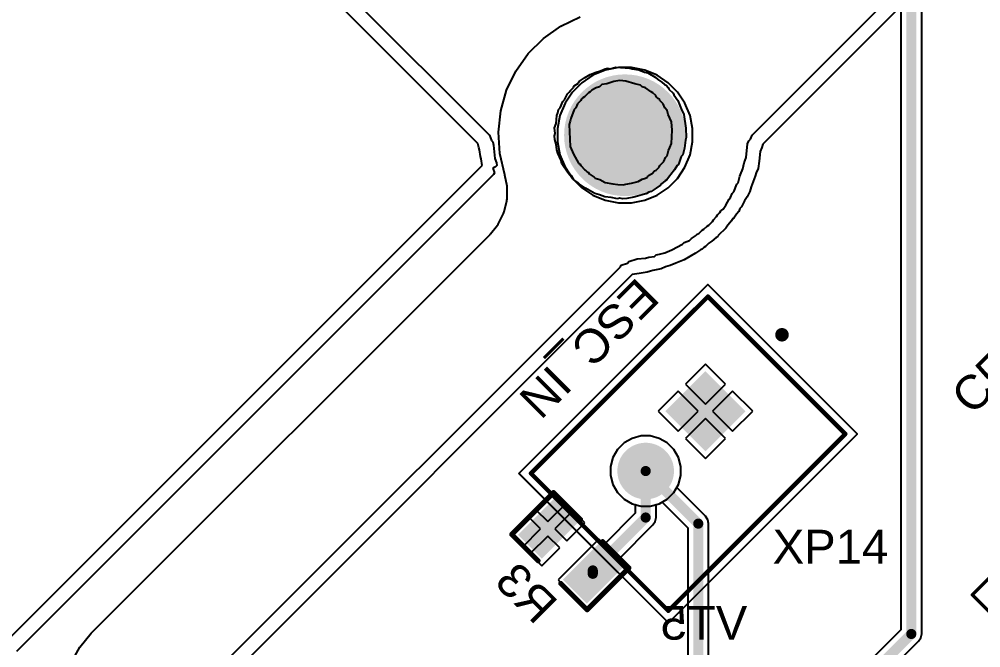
# Model space of a CAD drawing. Header units: millimetres. Extents: x 95 to 305, y 96 to 295.
# Drawn here: x 225.22 to 253.65, y 206.76 to 225.35 of the extents above; entities that cross this region are included whole.
import ezdxf

# ---------------------------------------------------------------- set-up
doc = ezdxf.new("R2010")
doc.units = ezdxf.units.MM
for name, color, linetype in [('BottomLayer', 5, 'Continuous'), ('BottomOverlay', 54, 'Continuous'), ('BottomPaste', 16, 'Continuous'), ('BottomSolder', 6, 'Continuous'), ('Mechanical13', 56, 'Continuous'), ('Mechanical15', 56, 'Continuous'), ('MultiLayer', 9, 'Continuous'), ('PadHoleLayer', 156, 'Continuous'), ('TopLayer', 1, 'Continuous'), ('TopOverlay', 2, 'Continuous'), ('TopSolder', 216, 'Continuous')]:
    doc.layers.add(name, color=color, linetype=linetype)
doc.styles.add('Arial', font='arial.ttf', dxfattribs={"height": 0.2})

# ---------------------------------------------------------------- blocks, each defined once
blk = doc.blocks.new('JST_XH_2_39')
at = {"layer": 'BottomLayer'}
blk.add_hatch(color=5, dxfattribs=at).paths.add_polyline_path([(-2.038, 0.263), (-0.463, 0.263), (-0.463, -1.313), (-2.038, -1.313)])
h = blk.add_hatch(color=5, dxfattribs=at)
edge = h.paths.add_edge_path()
edge.add_arc((1.25, -0.525), 0.787, 0, 360)
at = {"layer": 'BottomSolder'}
blk.add_hatch(color=6, dxfattribs=at).paths.add_polyline_path([(-2.088, 0.313), (-0.413, 0.313), (-0.413, -1.363), (-2.088, -1.363)])
h = blk.add_hatch(color=6, dxfattribs=at)
edge = h.paths.add_edge_path()
edge.add_arc((1.25, -0.525), 0.837, 0, 360)
at = {"layer": 'MultiLayer'}
h = blk.add_hatch(color=9, dxfattribs=at)
edge = h.paths.add_edge_path()
edge.add_arc((1.25, -0.525), 0.787, 0, 360)
at = {"layer": 'PadHoleLayer'}
h = blk.add_hatch(color=156, dxfattribs=at)
edge = h.paths.add_edge_path()
edge.add_arc((-1.25, -0.525), 0.525, 0, 360)
h = blk.add_hatch(color=156, dxfattribs=at)
edge = h.paths.add_edge_path()
edge.add_arc((1.25, -0.525), 0.525, 0, 360)
at = {"layer": 'TopLayer'}
blk.add_hatch(color=1, dxfattribs=at).paths.add_polyline_path([(-2.038, 0.263), (-0.463, 0.263), (-0.463, -1.313), (-2.038, -1.313)])
h = blk.add_hatch(color=1, dxfattribs=at)
edge = h.paths.add_edge_path()
edge.add_arc((1.25, -0.525), 0.787, 0, 360)
at = {"layer": 'TopSolder'}
blk.add_hatch(color=216, dxfattribs=at).paths.add_polyline_path([(-2.088, 0.313), (-0.413, 0.313), (-0.413, -1.363), (-2.088, -1.363)])
h = blk.add_hatch(color=216, dxfattribs=at)
edge = h.paths.add_edge_path()
edge.add_arc((1.25, -0.525), 0.837, 0, 360)
at = {"layer": 'Mechanical13', "const_width": 0.127}
for points in [[(-3.7, -2.875), (-3.7, 2.875)], [(3.7, 2.875), (-3.7, 2.875)], [(3.7, -2.875), (3.7, 2.875)], [(3.7, -2.875), (-3.7, -2.875)]]:
    blk.add_lwpolyline(points, dxfattribs=at)
at = {"layer": 'Mechanical13'}
for points, const_width in [([(-3.732, 2.875, 1), (-3.668, 2.875, 1)], 0.0635), ([(-3.732, 2.875, 1), (-3.668, 2.875, 1)], 0.0635), ([(3.668, 2.875, 1), (3.732, 2.875, 1)], 0.0635), ([(3.668, 2.875, 1), (3.732, 2.875, 1)], 0.0635), ([(-4.35, -0.525, 1), (-4.55, -0.525, 1)], 0.2), ([(-4.6, -0.525, 1), (-4.5, -0.525, 1)], 0.1), ([(-4.4, -0.525, 1), (-4.3, -0.525, 1)], 0.1), ([(-3.732, -2.875, 1), (-3.668, -2.875, 1)], 0.0635), ([(-3.732, -2.875, 1), (-3.668, -2.875, 1)], 0.0635), ([(3.668, -2.875, 1), (3.732, -2.875, 1)], 0.0635), ([(3.668, -2.875, 1), (3.732, -2.875, 1)], 0.0635)]:
    blk.add_lwpolyline(points, format="xyb", close=True, dxfattribs=dict(at, const_width=const_width))
at = {"layer": 'Mechanical15', "const_width": 0.05}
for points in [[(-3.95, -3.125), (-3.95, 3.125)], [(3.95, 3.125), (-3.95, 3.125)], [(3.95, -3.125), (3.95, 3.125)], [(3.95, -3.125), (-3.95, -3.125)]]:
    blk.add_lwpolyline(points, dxfattribs=at)
at = {"layer": 'Mechanical15', "const_width": 0.025}
for points in [[(-3.962, 3.125, 1), (-3.938, 3.125, 1)], [(-3.962, 3.125, 1), (-3.938, 3.125, 1)], [(3.938, 3.125, 1), (3.962, 3.125, 1)], [(3.938, 3.125, 1), (3.962, 3.125, 1)], [(-3.962, -3.125, 1), (-3.938, -3.125, 1)], [(-3.962, -3.125, 1), (-3.938, -3.125, 1)], [(3.938, -3.125, 1), (3.962, -3.125, 1)], [(3.938, -3.125, 1), (3.962, -3.125, 1)]]:
    blk.add_lwpolyline(points, format="xyb", close=True, dxfattribs=at)
at = {"layer": 'TopOverlay', "const_width": 0.127}
for points in [[(-3.7, -2.875), (-3.7, 2.875)], [(3.7, 2.875), (-3.7, 2.875)], [(3.7, -2.875), (3.7, 2.875)], [(3.7, -2.875), (-3.7, -2.875)]]:
    blk.add_lwpolyline(points, dxfattribs=at)
at = {"layer": 'TopOverlay'}
for points, const_width in [([(-3.732, 2.875, 1), (-3.668, 2.875, 1)], 0.0635), ([(-3.732, 2.875, 1), (-3.668, 2.875, 1)], 0.0635), ([(3.668, 2.875, 1), (3.732, 2.875, 1)], 0.0635), ([(3.668, 2.875, 1), (3.732, 2.875, 1)], 0.0635), ([(-4.35, -0.525, 1), (-4.55, -0.525, 1)], 0.2), ([(-4.6, -0.525, 1), (-4.5, -0.525, 1)], 0.1), ([(-4.4, -0.525, 1), (-4.3, -0.525, 1)], 0.1), ([(-3.732, -2.875, 1), (-3.668, -2.875, 1)], 0.0635), ([(-3.732, -2.875, 1), (-3.668, -2.875, 1)], 0.0635), ([(3.668, -2.875, 1), (3.732, -2.875, 1)], 0.0635), ([(3.668, -2.875, 1), (3.732, -2.875, 1)], 0.0635)]:
    blk.add_lwpolyline(points, format="xyb", close=True, dxfattribs=dict(at, const_width=const_width))
blk = doc.blocks.new('RES0805_B_131')
at = {"layer": 'BottomLayer'}
for points in [[(-1.388, 0.719), (-0.488, 0.719), (-0.488, -0.678), (-1.388, -0.678)], [(0.492, 0.719), (1.392, 0.719), (1.392, -0.678), (0.492, -0.678)]]:
    blk.add_hatch(color=5, dxfattribs=at).paths.add_polyline_path(points)
at = {"layer": 'BottomPaste'}
for points in [[(-1.388, 0.719), (-0.488, 0.719), (-0.488, -0.678), (-1.388, -0.678)], [(0.492, 0.719), (1.392, 0.719), (1.392, -0.678), (0.492, -0.678)]]:
    blk.add_hatch(color=16, dxfattribs=at).paths.add_polyline_path(points)
at = {"layer": 'BottomSolder'}
for points in [[(-1.438, 0.769), (-0.438, 0.769), (-0.438, -0.728), (-1.438, -0.728)], [(0.442, 0.769), (1.442, 0.769), (1.442, -0.728), (0.442, -0.728)]]:
    blk.add_hatch(color=6, dxfattribs=at).paths.add_polyline_path(points)
at = {"layer": 'BottomOverlay', "const_width": 0.15}
for points in [[(-1.575, 0.9), (-0.45, 0.9)], [(-1.575, -0.825), (-1.575, 0.875)], [(0.475, 0.9), (1.575, 0.9)], [(1.575, -0.825), (1.575, 0.875)], [(-1.575, -0.85), (-0.475, -0.85)], [(0.475, -0.85), (1.575, -0.85)]]:
    blk.add_lwpolyline(points, dxfattribs=at)
at = {"layer": 'BottomOverlay', "const_width": 0.075}
for points in [[(-1.613, 0.9, 1), (-1.538, 0.9, 1)], [(-1.613, 0.875, 1), (-1.538, 0.875, 1)], [(-0.487, 0.9, 1), (-0.412, 0.9, 1)], [(0.437, 0.9, 1), (0.513, 0.9, 1)], [(1.538, 0.9, 1), (1.613, 0.9, 1)], [(1.538, 0.875, 1), (1.613, 0.875, 1)], [(-1.613, -0.825, 1), (-1.538, -0.825, 1)], [(-1.613, -0.85, 1), (-1.538, -0.85, 1)], [(-0.513, -0.85, 1), (-0.437, -0.85, 1)], [(0.437, -0.85, 1), (0.513, -0.85, 1)], [(1.538, -0.825, 1), (1.613, -0.825, 1)], [(1.538, -0.85, 1), (1.613, -0.85, 1)]]:
    blk.add_lwpolyline(points, format="xyb", close=True, dxfattribs=at)
blk = doc.blocks.new('HC_05_197')
at = {"layer": 'Mechanical15', "const_width": 0.1}
for points in [[(-8.386, -14.713), (-8.386, 15.287)], [(-8.386, -14.713), (8.114, -14.713)]]:
    blk.add_lwpolyline(points, dxfattribs=at)
at = {"layer": 'Mechanical15', "const_width": 0.05}
blk.add_lwpolyline([(-8.411, -14.713, 1), (-8.361, -14.713, 1)], format="xyb", close=True, dxfattribs=at)
blk.add_lwpolyline([(-8.411, -14.713, 1), (-8.361, -14.713, 1)], format="xyb", close=True, dxfattribs=at)

msp = doc.modelspace()

# ---------------------------------------------------------------- hatches: boundary and pattern name
at = {"layer": 'BottomLayer'}
h = msp.add_hatch(color=5, dxfattribs=at)
edge = h.paths.add_edge_path()
edge.add_arc((243.133, 221.92), 1.75, 0, 360)
at = {"layer": 'BottomSolder'}
h = msp.add_hatch(color=6, dxfattribs=at)
edge = h.paths.add_edge_path()
edge.add_arc((243.133, 221.92), 1.8, 0, 360)
at = {"layer": 'MultiLayer'}
h = msp.add_hatch(color=9, dxfattribs=at)
edge = h.paths.add_edge_path()
edge.add_arc((243.133, 221.92), 1.75, 0, 360)
at = {"layer": 'PadHoleLayer'}
h = msp.add_hatch(color=156, dxfattribs=at)
edge = h.paths.add_edge_path()
edge.add_arc((243.133, 221.92), 1.75, 0, 360)
at = {"layer": 'TopLayer'}
h = msp.add_hatch(color=1, dxfattribs=at)
edge = h.paths.add_edge_path()
edge.add_arc((243.133, 221.92), 1.75, 0, 360)
at = {"layer": 'TopSolder'}
h = msp.add_hatch(color=216, dxfattribs=at)
edge = h.paths.add_edge_path()
edge.add_arc((243.133, 221.92), 1.8, 0, 360)

# ---------------------------------------------------------------- linework, layer by layer
at = {"layer": 'BottomLayer'}
for p, q in [((241.235, 225.147), (241.805, 225.421)), ((240.719, 224.782), (241.235, 225.147)), ((240.272, 224.335), (240.719, 224.782)), ((239.906, 223.819), (240.272, 224.335)), ((239.633, 223.249), (239.906, 223.819)), ((242.55, 223.843), (242.186, 223.693)), ((242.937, 223.92), (242.55, 223.843)), ((243.33, 223.92), (242.937, 223.92)), ((243.717, 223.843), (243.33, 223.92)), ((244.081, 223.693), (243.717, 223.843)), ((241.859, 223.474), (241.58, 223.195)), ((242.186, 223.693), (241.859, 223.474)), ((244.408, 223.474), (244.081, 223.693)), ((244.687, 223.195), (244.408, 223.474)), ((239.459, 222.641), (239.633, 223.249)), ((241.58, 223.195), (241.361, 222.868)), ((244.906, 222.868), (244.687, 223.195)), ((239.39, 222.012), (239.459, 222.641)), ((241.361, 222.868), (241.21, 222.504)), ((245.057, 222.504), (244.906, 222.868)), ((241.21, 222.504), (241.133, 222.117)), ((245.133, 222.117), (245.057, 222.504)), ((241.133, 222.117), (241.133, 221.723)), ((245.133, 221.723), (245.133, 222.117)), ((239.428, 221.381), (239.39, 222.012)), ((241.133, 221.723), (241.21, 221.337)), ((245.057, 221.337), (245.133, 221.723)), ((239.577, 220.744), (239.428, 221.381)), ((241.21, 221.337), (241.361, 220.973)), ((244.906, 220.973), (245.057, 221.337)), ((241.361, 220.973), (241.58, 220.645)), ((244.687, 220.645), (244.906, 220.973)), ((239.577, 220.741), (239.577, 220.744)), ((239.578, 220.738), (239.577, 220.741)), ((239.645, 220.416), (239.578, 220.738)), ((241.58, 220.645), (241.859, 220.367)), ((244.408, 220.367), (244.687, 220.645)), ((239.645, 220.388), (239.645, 220.416)), ((239.65, 220.36), (239.645, 220.388)), ((239.645, 220.031), (239.65, 220.36)), ((241.859, 220.367), (242.186, 220.148)), ((244.081, 220.148), (244.408, 220.367)), ((242.186, 220.148), (242.55, 219.997)), ((243.717, 219.997), (244.081, 220.148)), ((239.561, 219.656), (239.638, 219.976)), ((239.638, 219.976), (239.639, 220.004)), ((239.639, 220.004), (239.645, 220.031)), ((242.55, 219.997), (242.937, 219.92)), ((242.937, 219.92), (243.33, 219.92)), ((243.33, 219.92), (243.717, 219.997)), ((239.397, 219.308), (239.542, 219.603)), ((239.542, 219.603), (239.549, 219.63)), ((239.549, 219.63), (239.561, 219.656)), ((239.161, 219.004), (239.367, 219.261)), ((239.367, 219.261), (239.38, 219.286)), ((239.38, 219.286), (239.397, 219.308)), ((227.352, 207.193), (239.143, 218.983)), ((239.143, 218.983), (239.15, 218.995)), ((239.15, 218.995), (239.161, 219.004)), ((245.513, 215.152), (244.92, 214.559)), ((246.105, 214.559), (245.513, 215.152)), ((244.92, 214.559), (245.513, 213.967)), ((245.513, 213.967), (246.105, 214.559)), ((244.708, 214.347), (244.116, 213.755)), ((245.301, 213.755), (244.708, 214.347)), ((246.317, 214.347), (245.725, 213.755)), ((246.909, 213.755), (246.317, 214.347)), ((244.116, 213.755), (244.708, 213.163)), ((244.708, 213.163), (245.301, 213.755)), ((245.513, 213.543), (244.92, 212.951)), ((246.105, 212.951), (245.513, 213.543)), ((245.725, 213.755), (246.317, 213.163)), ((246.317, 213.163), (246.909, 213.755)), ((243.344, 212.954), (243.108, 212.818)), ((243.608, 213.025), (243.344, 212.954)), ((243.881, 213.025), (243.608, 213.025)), ((244.145, 212.954), (243.881, 213.025)), ((244.382, 212.818), (244.145, 212.954)), ((243.108, 212.818), (242.915, 212.624)), ((244.575, 212.624), (244.382, 212.818)), ((244.92, 212.951), (245.513, 212.359)), ((245.513, 212.359), (246.105, 212.951)), ((242.778, 212.388), (242.707, 212.124)), ((242.915, 212.624), (242.778, 212.388)), ((244.712, 212.388), (244.575, 212.624)), ((244.782, 212.124), (244.712, 212.388)), ((242.707, 212.124), (242.707, 211.851)), ((244.782, 211.851), (244.782, 212.124)), ((242.707, 211.851), (242.778, 211.587)), ((244.712, 211.587), (244.782, 211.851)), ((242.778, 211.587), (242.915, 211.35)), ((244.575, 211.35), (244.712, 211.587)), ((241.027, 211.372), (240.498, 210.843)), ((241.38, 211.019), (241.027, 211.372)), ((242.915, 211.35), (243.108, 211.157)), ((244.382, 211.157), (244.575, 211.35)), ((240.851, 210.49), (241.38, 211.019)), ((243.108, 211.157), (243.344, 211.021)), ((243.344, 211.021), (243.439, 210.995)), ((243.439, 210.995), (243.439, 210.739)), ((244.051, 210.995), (244.145, 211.021)), ((244.051, 210.612), (244.051, 210.995)), ((244.145, 211.021), (244.382, 211.157)), ((240.498, 210.843), (240.851, 210.49)), ((241.593, 210.807), (241.063, 210.277)), ((241.946, 210.453), (241.593, 210.807)), ((243.439, 210.739), (242.514, 209.814)), ((240.285, 210.631), (239.756, 210.102)), ((240.639, 210.277), (240.285, 210.631)), ((241.417, 209.924), (241.946, 210.453)), ((242.947, 209.382), (243.961, 210.396)), ((243.961, 210.396), (244.027, 210.495)), ((243.961, 210.396), (243.961, 210.396)), ((244.027, 210.495), (244.051, 210.612)), ((244.051, 210.612), (244.051, 210.612)), ((240.11, 209.748), (240.639, 210.277)), ((241.063, 210.277), (241.417, 209.924)), ((239.756, 210.102), (240.11, 209.748)), ((240.851, 210.065), (240.322, 209.536)), ((241.205, 209.712), (240.851, 210.065)), ((242.356, 209.972), (241.156, 208.772)), ((242.514, 209.814), (242.356, 209.972)), ((240.675, 209.182), (241.205, 209.712)), ((240.322, 209.536), (240.675, 209.182)), ((243.205, 209.124), (242.947, 209.382)), ((242.005, 207.924), (243.205, 209.124)), ((241.156, 208.772), (242.005, 207.924)), ((227.009, 206.776), (227.352, 207.193)), ((226.757, 206.312), (227.009, 206.776))]:
    msp.add_line(p, q, dxfattribs=at)
at = {"layer": 'BottomLayer', "const_width": 0.3}
for points in [[(243.745, 210.612), (243.745, 211.987)], [(242.181, 209.048), (243.745, 210.612)], [(242.181, 208.948), (242.181, 209.048)]]:
    msp.add_lwpolyline(points, dxfattribs=at)
at = {"layer": 'BottomLayer', "const_width": 0.15}
for points in [[(243.67, 211.987, 1), (243.82, 211.987, 1)], [(243.67, 210.612, 1), (243.82, 210.612, 1)], [(243.67, 210.612, 1), (243.82, 210.612, 1)], [(242.106, 209.048, 1), (242.256, 209.048, 1)], [(242.106, 209.048, 1), (242.256, 209.048, 1)], [(242.106, 208.948, 1), (242.256, 208.948, 1)]]:
    msp.add_lwpolyline(points, format="xyb", close=True, dxfattribs=at)
at = {"layer": 'BottomOverlay'}
for p, q in [((246.89, 221.923), (267.542, 242.575)), ((267.664, 242.113), (247.206, 221.656)), ((238.785, 221.68), (222.611, 237.854)), ((228.672, 232.377), (239.126, 221.923)), ((242.107, 223.712), (242.278, 223.785)), ((242.278, 223.785), (242.412, 223.822)), ((242.412, 223.822), (242.545, 223.883)), ((242.545, 223.883), (242.618, 223.907)), ((242.618, 223.907), (242.692, 223.883)), ((242.692, 223.883), (242.862, 223.931)), ((242.862, 223.931), (243.276, 223.907)), ((243.276, 223.907), (243.349, 223.883)), ((243.349, 223.883), (243.543, 223.858)), ((243.543, 223.858), (243.714, 223.785)), ((243.714, 223.785), (243.811, 223.761)), ((243.811, 223.761), (244.03, 223.639)), ((241.754, 223.457), (241.779, 223.505)), ((241.779, 223.505), (241.815, 223.542)), ((241.815, 223.542), (241.937, 223.615)), ((241.937, 223.615), (242.107, 223.712)), ((242.801, 223.505), (242.594, 223.445)), ((242.984, 223.542), (242.801, 223.505)), ((243.154, 223.518), (242.984, 223.542)), ((243.422, 223.445), (243.154, 223.518)), ((244.03, 223.639), (244.103, 223.566)), ((244.103, 223.566), (244.225, 223.493)), ((244.225, 223.493), (244.298, 223.42)), ((241.438, 223.14), (241.487, 223.189)), ((241.487, 223.189), (241.511, 223.238)), ((241.511, 223.238), (241.608, 223.335)), ((241.608, 223.335), (241.633, 223.384)), ((241.633, 223.384), (241.754, 223.457)), ((242.107, 223.201), (242.059, 223.177)), ((242.156, 223.25), (242.107, 223.201)), ((242.278, 223.323), (242.156, 223.25)), ((242.375, 223.347), (242.278, 223.323)), ((242.448, 223.42), (242.375, 223.347)), ((242.594, 223.445), (242.448, 223.42)), ((243.592, 223.396), (243.422, 223.445)), ((243.641, 223.347), (243.592, 223.396)), ((243.738, 223.323), (243.641, 223.347)), ((243.908, 223.201), (243.738, 223.323)), ((243.957, 223.177), (243.908, 223.201)), ((244.298, 223.42), (244.347, 223.396)), ((244.347, 223.396), (244.407, 223.335)), ((244.407, 223.335), (244.432, 223.286)), ((244.432, 223.286), (244.553, 223.165)), ((241.219, 222.727), (241.292, 222.921)), ((241.292, 222.921), (241.341, 222.97)), ((241.341, 222.97), (241.438, 223.14)), ((241.827, 222.946), (241.73, 222.848)), ((241.852, 222.994), (241.827, 222.946)), ((241.888, 223.031), (241.852, 222.994)), ((241.937, 223.055), (241.888, 223.031)), ((242.059, 223.177), (241.937, 223.055)), ((244.042, 223.092), (243.957, 223.177)), ((244.067, 223.043), (244.042, 223.092)), ((244.103, 223.007), (244.067, 223.043)), ((244.152, 222.982), (244.103, 223.007)), ((244.164, 222.946), (244.152, 222.982)), ((244.261, 222.848), (244.164, 222.946)), ((244.553, 223.165), (244.578, 223.116)), ((244.578, 223.116), (244.7, 222.946)), ((244.7, 222.946), (244.797, 222.702)), ((241.146, 222.581), (241.17, 222.678)), ((241.17, 222.678), (241.219, 222.727)), ((241.633, 222.678), (241.535, 222.41)), ((241.681, 222.727), (241.633, 222.678)), ((241.73, 222.848), (241.681, 222.727)), ((244.31, 222.727), (244.261, 222.848)), ((244.383, 222.654), (244.31, 222.727)), ((244.407, 222.532), (244.383, 222.654)), ((244.797, 222.702), (244.87, 222.532)), ((241.097, 222.264), (241.122, 222.508)), ((241.122, 222.508), (241.146, 222.581)), ((241.511, 222.337), (241.487, 222.24)), ((241.535, 222.41), (241.511, 222.337)), ((244.505, 222.313), (244.407, 222.532)), ((244.87, 222.532), (244.931, 222.13)), ((241.049, 222.142), (241.097, 222.264)), ((241.073, 221.972), (241.049, 222.142)), ((241.487, 222.24), (241.511, 221.583)), ((244.529, 222.069), (244.505, 222.313)), ((244.505, 221.68), (244.529, 222.069)), ((244.931, 222.13), (244.943, 221.85)), ((239.126, 221.923), (239.187, 221.765)), ((239.187, 221.765), (239.223, 221.729)), ((241.049, 221.899), (241.073, 221.972)), ((241.061, 221.79), (241.049, 221.899)), ((241.097, 221.656), (241.061, 221.79)), ((244.919, 221.777), (244.894, 221.534)), ((244.943, 221.85), (244.919, 221.777)), ((246.793, 221.753), (246.841, 221.802)), ((246.841, 221.802), (246.89, 221.923)), ((238.809, 221.558), (238.785, 221.68)), ((238.834, 221.485), (238.809, 221.558)), ((238.858, 221.291), (238.834, 221.485)), ((239.223, 221.729), (239.247, 221.631)), ((239.247, 221.631), (239.284, 221.23)), ((241.122, 221.485), (241.097, 221.656)), ((241.146, 221.388), (241.122, 221.485)), ((241.511, 221.583), (241.608, 221.364)), ((244.42, 221.473), (244.456, 221.558)), ((244.456, 221.558), (244.505, 221.68)), ((244.894, 221.534), (244.846, 221.339)), ((246.72, 221.266), (246.756, 221.668)), ((246.756, 221.668), (246.793, 221.753)), ((247.182, 221.558), (247.133, 221.437)), ((247.206, 221.656), (247.182, 221.558)), ((238.882, 221.218), (238.858, 221.291)), ((238.907, 221.023), (238.882, 221.218)), ((239.284, 221.23), (239.333, 221.108)), ((241.243, 221.169), (241.146, 221.388)), ((241.608, 221.364), (241.754, 221.096)), ((244.286, 221.145), (244.334, 221.266)), ((244.334, 221.266), (244.383, 221.315)), ((244.383, 221.315), (244.42, 221.473)), ((244.797, 221.291), (244.712, 221.059)), ((244.846, 221.339), (244.797, 221.291)), ((246.659, 221.108), (246.72, 221.266)), ((247.133, 221.437), (247.097, 221.157)), ((224.851, 206.967), (238.907, 221.023)), ((239.308, 220.986), (239.223, 220.95)), ((239.223, 220.95), (239.272, 220.804)), ((239.345, 221.023), (239.308, 220.986)), ((239.333, 221.108), (239.345, 221.023)), ((241.268, 221.072), (241.243, 221.169)), ((241.438, 220.828), (241.268, 221.072)), ((241.754, 221.096), (241.803, 221.072)), ((241.803, 221.072), (241.827, 221.023)), ((241.827, 221.023), (241.949, 220.901)), ((244.055, 220.889), (244.14, 220.974)), ((244.14, 220.974), (244.164, 221.023)), ((244.164, 221.023), (244.286, 221.145)), ((244.675, 221.023), (244.602, 220.901)), ((244.712, 221.059), (244.675, 221.023)), ((246.549, 220.755), (246.622, 220.925)), ((246.622, 220.925), (246.659, 221.108)), ((247.073, 220.938), (247.012, 220.804)), ((247.097, 221.157), (247.073, 220.938)), ((239.247, 220.755), (225.143, 206.65)), ((239.272, 220.804), (239.247, 220.755)), ((241.499, 220.743), (241.438, 220.828)), ((241.548, 220.719), (241.499, 220.743)), ((241.621, 220.597), (241.548, 220.719)), ((241.949, 220.901), (241.961, 220.889)), ((241.961, 220.889), (242.01, 220.84)), ((242.01, 220.84), (242.047, 220.828)), ((242.047, 220.828), (242.071, 220.779)), ((242.071, 220.779), (242.217, 220.682)), ((242.217, 220.682), (242.253, 220.646)), ((242.253, 220.646), (242.387, 220.609)), ((243.641, 220.621), (243.738, 220.646)), ((243.738, 220.646), (243.799, 220.682)), ((243.799, 220.682), (243.811, 220.719)), ((243.811, 220.719), (243.933, 220.792)), ((243.933, 220.792), (244.006, 220.865)), ((244.006, 220.865), (244.055, 220.889)), ((244.42, 220.67), (244.371, 220.597)), ((244.529, 220.804), (244.42, 220.67)), ((244.553, 220.852), (244.529, 220.804)), ((244.602, 220.901), (244.553, 220.852)), ((246.476, 220.512), (246.525, 220.706)), ((246.525, 220.706), (246.549, 220.755)), ((246.987, 220.706), (246.866, 220.39)), ((247.012, 220.804), (246.987, 220.706)), ((241.742, 220.524), (241.621, 220.597)), ((241.791, 220.475), (241.742, 220.524)), ((241.961, 220.353), (241.791, 220.475)), ((242.241, 220.195), (241.961, 220.353)), ((242.387, 220.609), (242.545, 220.524)), ((242.545, 220.524), (242.777, 220.487)), ((242.777, 220.487), (242.923, 220.463)), ((242.923, 220.463), (243.081, 220.451)), ((243.081, 220.451), (243.154, 220.475)), ((243.154, 220.475), (243.324, 220.5)), ((243.324, 220.5), (243.519, 220.548)), ((243.519, 220.548), (243.641, 220.621)), ((244.055, 220.353), (243.908, 220.256)), ((244.188, 220.439), (244.055, 220.353)), ((244.213, 220.487), (244.188, 220.439)), ((244.322, 220.573), (244.213, 220.487)), ((244.371, 220.597), (244.322, 220.573)), ((246.355, 220.244), (246.44, 220.475)), ((246.44, 220.475), (246.476, 220.512)), ((246.866, 220.39), (246.829, 220.256)), ((242.375, 220.159), (242.241, 220.195)), ((242.533, 220.098), (242.375, 220.159)), ((242.728, 220.074), (242.533, 220.098)), ((242.911, 220.037), (242.728, 220.074)), ((242.984, 220.061), (242.911, 220.037)), ((243.057, 220.037), (242.984, 220.061)), ((243.397, 220.086), (243.19, 220.049)), ((243.507, 220.122), (243.397, 220.086)), ((243.641, 220.159), (243.507, 220.122)), ((243.738, 220.183), (243.641, 220.159)), ((243.762, 220.183), (243.738, 220.183)), ((243.835, 220.232), (243.762, 220.183)), ((243.908, 220.256), (243.835, 220.232)), ((246.209, 220.025), (246.257, 220.074)), ((246.257, 220.074), (246.306, 220.195)), ((246.306, 220.195), (246.355, 220.244)), ((246.744, 220.098), (246.671, 219.976)), ((246.829, 220.256), (246.744, 220.098)), ((243.19, 220.049), (243.057, 220.037)), ((246.038, 219.733), (246.111, 219.855)), ((246.111, 219.855), (246.209, 220.025)), ((246.574, 219.806), (246.525, 219.757)), ((246.671, 219.976), (246.574, 219.806)), ((245.746, 219.416), (245.843, 219.514)), ((245.843, 219.514), (245.868, 219.562)), ((245.868, 219.562), (245.941, 219.635)), ((245.941, 219.635), (245.965, 219.684)), ((245.965, 219.684), (246.038, 219.733)), ((246.428, 219.587), (246.355, 219.465)), ((246.501, 219.66), (246.428, 219.587)), ((246.525, 219.757), (246.501, 219.66)), ((245.466, 219.137), (245.564, 219.234)), ((245.564, 219.234), (245.612, 219.258)), ((245.612, 219.258), (245.722, 219.368)), ((245.722, 219.368), (245.746, 219.416)), ((246.172, 219.258), (246.111, 219.173)), ((246.282, 219.392), (246.172, 219.258)), ((246.306, 219.441), (246.282, 219.392)), ((246.355, 219.465), (246.306, 219.441)), ((245.101, 218.869), (245.223, 218.942)), ((245.223, 218.942), (245.271, 218.99)), ((245.271, 218.99), (245.32, 219.015)), ((245.32, 219.015), (245.418, 219.112)), ((245.418, 219.112), (245.466, 219.137)), ((245.892, 218.954), (245.88, 218.917)), ((246.111, 219.173), (245.892, 218.954)), ((244.517, 218.528), (244.833, 218.698)), ((244.833, 218.698), (244.882, 218.747)), ((244.882, 218.747), (245.04, 218.808)), ((245.04, 218.808), (245.101, 218.869)), ((245.612, 218.723), (245.515, 218.625)), ((245.697, 218.784), (245.612, 218.723)), ((245.831, 218.893), (245.697, 218.784)), ((245.88, 218.917), (245.831, 218.893)), ((244.006, 218.333), (244.055, 218.382)), ((244.055, 218.382), (244.152, 218.406)), ((244.152, 218.406), (244.31, 218.443)), ((244.31, 218.443), (244.517, 218.528)), ((245.223, 218.431), (244.882, 218.236)), ((245.369, 218.528), (245.223, 218.431)), ((245.418, 218.552), (245.369, 218.528)), ((245.466, 218.601), (245.418, 218.552)), ((245.515, 218.625), (245.466, 218.601)), ((242.996, 218.029), (243.02, 218.078)), ((243.02, 218.078), (243.203, 218.139)), ((243.203, 218.139), (243.251, 218.187)), ((243.251, 218.187), (243.495, 218.26)), ((243.495, 218.26), (243.738, 218.285)), ((243.738, 218.285), (243.835, 218.309)), ((243.835, 218.309), (244.006, 218.333)), ((244.639, 218.139), (244.468, 218.066)), ((244.882, 218.236), (244.639, 218.139)), ((226.542, 201.576), (242.996, 218.029)), ((243.349, 217.798), (226.883, 201.332)), ((243.556, 217.834), (243.349, 217.798)), ((243.787, 217.871), (243.556, 217.834)), ((243.884, 217.895), (243.787, 217.871)), ((243.957, 217.92), (243.884, 217.895)), ((244.103, 217.944), (243.957, 217.92)), ((244.201, 217.968), (244.103, 217.944)), ((244.334, 218.029), (244.201, 217.968)), ((244.468, 218.066), (244.334, 218.029))]:
    msp.add_line(p, q, dxfattribs=at)
at = {"layer": 'TopLayer'}
for p, q in [((251.294, 225.911), (251.294, 207.295)), ((251.906, 207.168), (251.906, 225.784)), ((241.235, 225.147), (241.805, 225.421)), ((240.719, 224.782), (241.235, 225.147)), ((240.272, 224.335), (240.719, 224.782)), ((239.906, 223.819), (240.272, 224.335)), ((239.633, 223.249), (239.906, 223.819)), ((242.55, 223.843), (242.186, 223.693)), ((242.937, 223.92), (242.55, 223.843)), ((243.33, 223.92), (242.937, 223.92)), ((243.717, 223.843), (243.33, 223.92)), ((244.081, 223.693), (243.717, 223.843)), ((241.859, 223.474), (241.58, 223.195)), ((242.186, 223.693), (241.859, 223.474)), ((244.408, 223.474), (244.081, 223.693)), ((244.687, 223.195), (244.408, 223.474)), ((239.459, 222.641), (239.633, 223.249)), ((241.58, 223.195), (241.361, 222.868)), ((244.906, 222.868), (244.687, 223.195)), ((239.39, 222.012), (239.459, 222.641)), ((241.361, 222.868), (241.21, 222.504)), ((245.057, 222.504), (244.906, 222.868)), ((241.21, 222.504), (241.133, 222.117)), ((245.133, 222.117), (245.057, 222.504)), ((241.133, 222.117), (241.133, 221.723)), ((245.133, 221.723), (245.133, 222.117)), ((239.428, 221.381), (239.39, 222.012)), ((241.133, 221.723), (241.21, 221.337)), ((245.057, 221.337), (245.133, 221.723)), ((239.577, 220.744), (239.428, 221.381)), ((241.21, 221.337), (241.361, 220.973)), ((244.906, 220.973), (245.057, 221.337)), ((241.361, 220.973), (241.58, 220.645)), ((244.687, 220.645), (244.906, 220.973)), ((239.577, 220.741), (239.577, 220.744)), ((239.578, 220.738), (239.577, 220.741)), ((239.645, 220.416), (239.578, 220.738)), ((241.58, 220.645), (241.859, 220.367)), ((244.408, 220.367), (244.687, 220.645)), ((239.645, 220.388), (239.645, 220.416)), ((239.65, 220.36), (239.645, 220.388)), ((239.645, 220.031), (239.65, 220.36)), ((241.859, 220.367), (242.186, 220.148)), ((244.081, 220.148), (244.408, 220.367)), ((242.186, 220.148), (242.55, 219.997)), ((243.717, 219.997), (244.081, 220.148)), ((239.561, 219.656), (239.638, 219.976)), ((239.638, 219.976), (239.639, 220.004)), ((239.639, 220.004), (239.645, 220.031)), ((242.55, 219.997), (242.937, 219.92)), ((242.937, 219.92), (243.33, 219.92)), ((243.33, 219.92), (243.717, 219.997)), ((239.397, 219.308), (239.542, 219.603)), ((239.542, 219.603), (239.549, 219.63)), ((239.549, 219.63), (239.561, 219.656)), ((239.161, 219.004), (239.367, 219.261)), ((239.367, 219.261), (239.38, 219.286)), ((239.38, 219.286), (239.397, 219.308)), ((227.352, 207.193), (239.143, 218.983)), ((239.143, 218.983), (239.15, 218.995)), ((239.15, 218.995), (239.161, 219.004)), ((245.513, 215.152), (244.92, 214.559)), ((246.105, 214.559), (245.513, 215.152)), ((244.92, 214.559), (245.513, 213.967)), ((245.513, 213.967), (246.105, 214.559)), ((244.708, 214.347), (244.116, 213.755)), ((245.301, 213.755), (244.708, 214.347)), ((246.317, 214.347), (245.725, 213.755)), ((246.909, 213.755), (246.317, 214.347)), ((244.116, 213.755), (244.708, 213.163)), ((244.708, 213.163), (245.301, 213.755)), ((245.513, 213.543), (244.92, 212.951)), ((246.105, 212.951), (245.513, 213.543)), ((245.725, 213.755), (246.317, 213.163)), ((246.317, 213.163), (246.909, 213.755)), ((243.344, 212.954), (243.108, 212.818)), ((243.608, 213.025), (243.344, 212.954)), ((243.881, 213.025), (243.608, 213.025)), ((244.145, 212.954), (243.881, 213.025)), ((244.382, 212.818), (244.145, 212.954)), ((243.108, 212.818), (242.915, 212.624)), ((244.575, 212.624), (244.382, 212.818)), ((244.92, 212.951), (245.513, 212.359)), ((245.513, 212.359), (246.105, 212.951)), ((242.778, 212.388), (242.707, 212.124)), ((242.915, 212.624), (242.778, 212.388)), ((244.712, 212.388), (244.575, 212.624)), ((244.782, 212.124), (244.712, 212.388)), ((242.707, 212.124), (242.707, 211.851)), ((244.782, 211.851), (244.782, 212.124)), ((242.707, 211.851), (242.778, 211.587)), ((244.712, 211.587), (244.782, 211.851)), ((242.778, 211.587), (242.915, 211.35)), ((244.663, 211.502), (244.712, 211.587)), ((242.915, 211.35), (243.108, 211.157)), ((245.516, 210.649), (244.663, 211.502)), ((243.108, 211.157), (243.344, 211.021)), ((243.344, 211.021), (243.608, 210.95)), ((243.881, 210.95), (244.145, 211.021)), ((244.145, 211.021), (244.23, 211.07)), ((244.23, 211.07), (244.994, 210.306)), ((243.608, 210.95), (243.881, 210.95)), ((245.583, 210.549), (245.516, 210.649)), ((245.516, 210.649), (245.516, 210.649)), ((245.606, 210.432), (245.583, 210.549)), ((245.606, 197), (245.606, 210.432)), ((244.994, 210.306), (244.994, 197.127)), ((251.294, 207.295), (247.215, 203.216)), ((227.009, 206.776), (227.352, 207.193)), ((251.816, 206.952), (251.883, 207.051)), ((251.883, 207.051), (251.906, 207.168)), ((251.906, 207.168), (251.906, 207.168)), ((226.757, 206.312), (227.009, 206.776)), ((247.737, 202.873), (251.816, 206.952)), ((251.816, 206.952), (251.816, 206.952))]:
    msp.add_line(p, q, dxfattribs=at)
at = {"layer": 'TopLayer', "const_width": 0.3}
for points in [[(251.6, 207.168), (251.6, 225.911)], [(243.745, 211.987), (245.3, 210.432)], [(245.3, 197), (245.3, 210.432)], [(247.431, 202.999), (251.6, 207.168)]]:
    msp.add_lwpolyline(points, dxfattribs=at)
at = {"layer": 'TopLayer', "const_width": 0.15}
for points in [[(243.67, 211.987, 1), (243.82, 211.987, 1)], [(245.225, 210.432, 1), (245.375, 210.432, 1)], [(245.225, 210.432, 1), (245.375, 210.432, 1)], [(251.525, 207.168, 1), (251.675, 207.168, 1)], [(251.525, 207.168, 1), (251.675, 207.168, 1)]]:
    msp.add_lwpolyline(points, format="xyb", close=True, dxfattribs=at)

# ---------------------------------------------------------------- block references
for name, p, rotation in [('HC_05_197', (269.737, 212.799), 315), ('JST_XH_2_39', (245, 212.5), 225), ('RES0805_B_131', (241.5, 209.6), 315)]:
    msp.add_blockref(name, p, dxfattribs=dict(rotation=rotation))

# ---------------------------------------------------------------- texts
at = {"layer": 'BottomOverlay', "style": 'Arial', "text_generation_flag": 2}
msp.add_text('R3', height=1, rotation=315, dxfattribs=at).set_placement((240.5, 207.4))
msp.add_text('VT5', height=1, dxfattribs=at).set_placement((246.75, 207))
at = {"layer": 'TopOverlay', "style": 'Arial'}
for s, rotation, p in [('ESC_IN', 225, (243.5, 217.75)), ('C53', 45, (253.4, 213.6))]:
    msp.add_text(s, height=1, rotation=rotation, dxfattribs=at).set_placement(p)
msp.add_text('XP14', height=1, dxfattribs=at).set_placement((247.5, 209.25))

doc.saveas('drawing.dxf')
